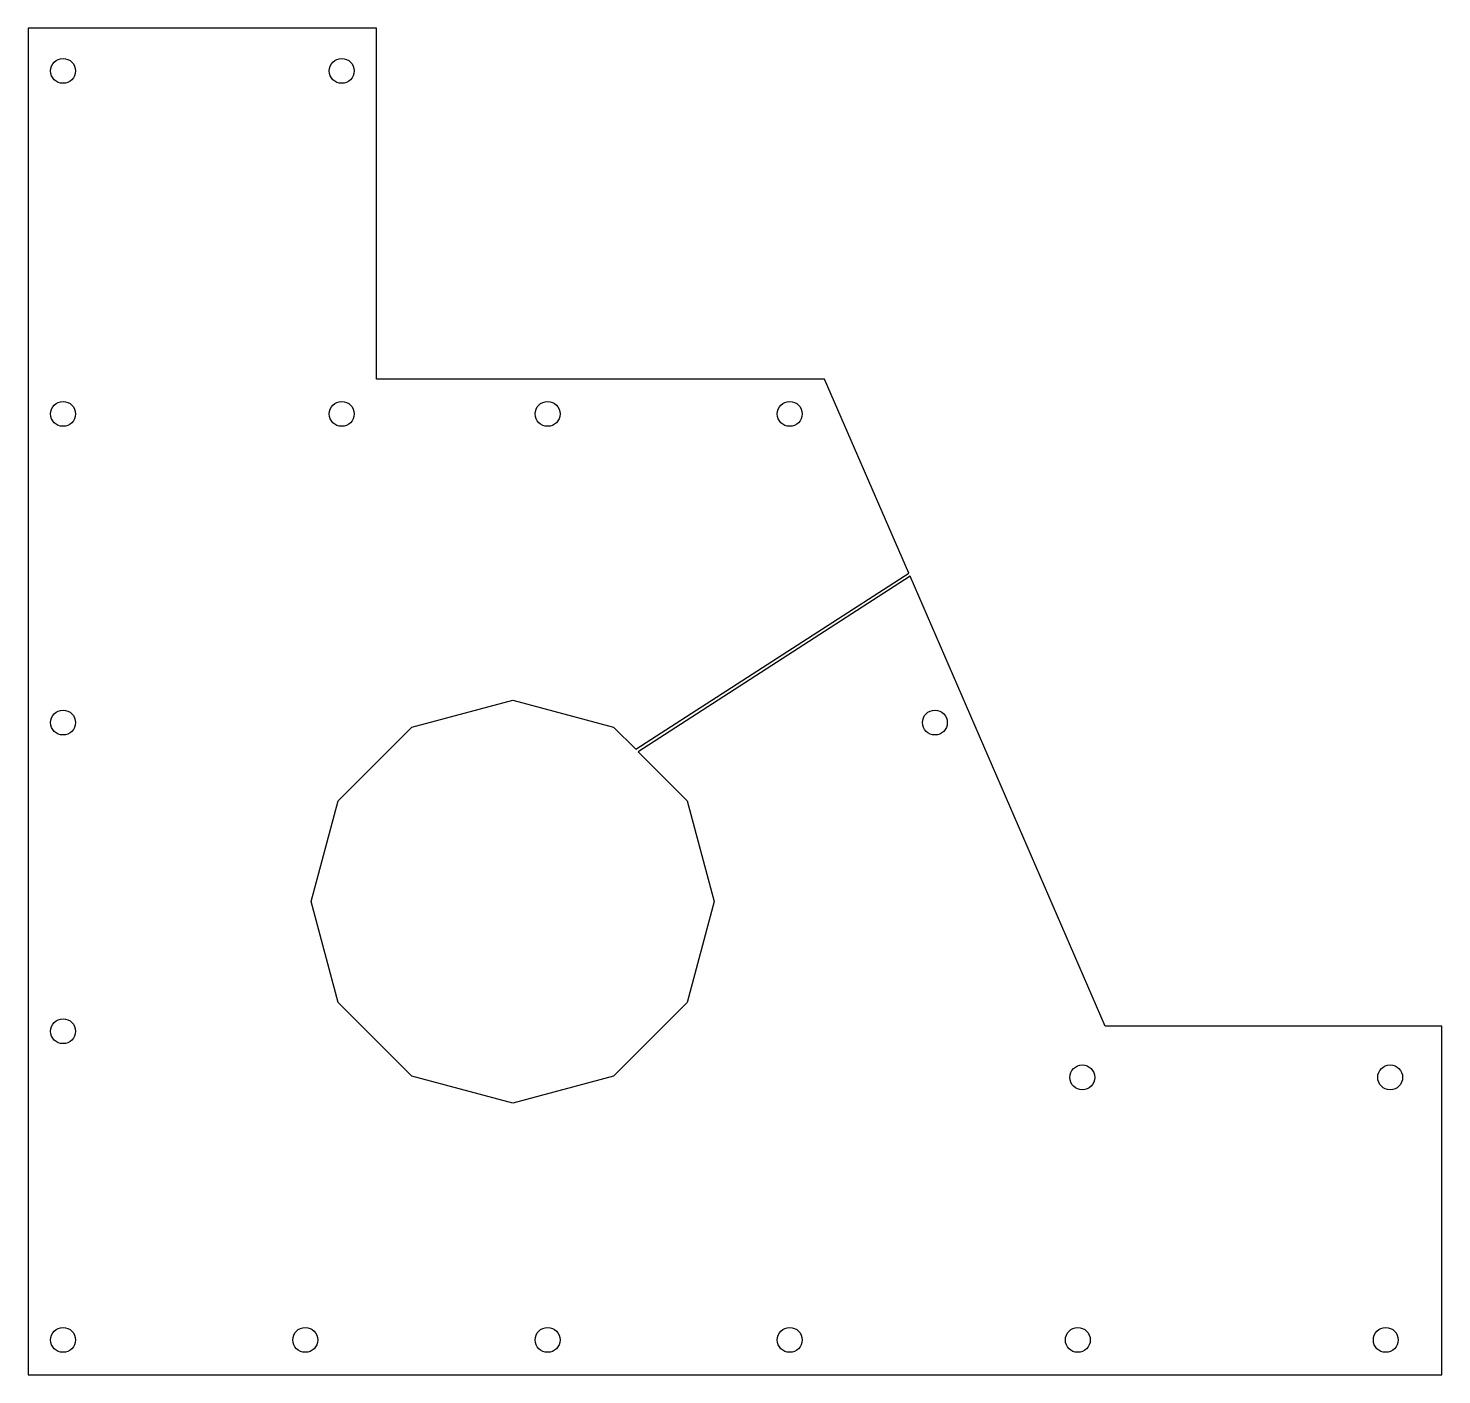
# Model space of a CAD drawing. Extents: x -400 to 1020, y -500 to 852.
import ezdxf

# ---------------------------------------------------------------- set-up
doc = ezdxf.new("R2010")
doc.units = 0
doc.header["$LTSCALE"] = 30
doc.header["$MEASUREMENT"] = 0
doc.layers.add('POLY', color=2, linetype='Continuous')
doc.layers.add('REBAR', color=10, linetype='Continuous')

msp = doc.modelspace()

# ---------------------------------------------------------------- linework, layer by layer
at = {"layer": 'POLY', "linetype": 'Continuous'}
msp.add_lwpolyline([(400, 500), (0, 500), (-50, 500), (-50, 852.3), (-400, 852.3), (-400, 500), (-400, 0), (-400, -500), (0, -500), (1020, -500), (1020, -150), (682, -150), (485.9, 301.9), (212.8, 125.7), (262, 76.4), (289.2, -24.8), (262, -126.1), (187.9, -200.2), (86.7, -227.3), (-14.5, -200.2), (-88.7, -126.1), (-115.8, -24.8), (-88.7, 76.4), (-14.5, 150.5), (86.7, 177.6), (187.9, 150.5), (210.3, 128.2), (484.5, 305.1)], close=True, dxfattribs=at)
at = {"layer": 'REBAR'}
for centre in [(-365, 809.5), (-85.1, 809.5), (-365, 465), (-85.1, 465), (121.7, 465), (365, 465), (-365, 155), (510.8, 155), (-365, -155), (658.9, -201.4), (968.2, -201.4), (-365, -465), (-121.7, -465), (121.7, -465), (365, -465), (654.4, -465), (963.8, -465)]:
    msp.add_circle(centre, 12.5, dxfattribs=at)

doc.saveas('drawing.dxf')
